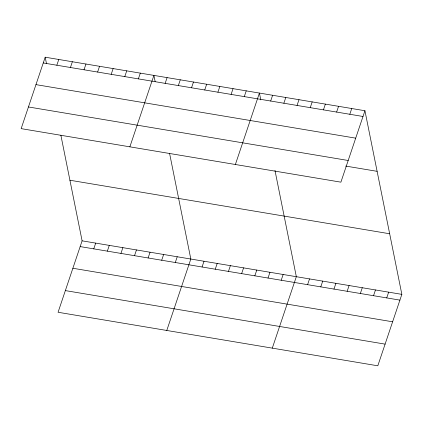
<?xml version="1.0" encoding="UTF-8"?>
<svg xmlns="http://www.w3.org/2000/svg" width="423" height="423" viewBox="0 0 423 423"><rect width="100%" height="100%" fill="white"/><g stroke="black" fill="none" stroke-linecap="round" stroke-linejoin="round"><path stroke-width="0.63" d="M45.192 57.2L21.15 128.634L340.896 182.165L364.933 110.731L45.192 57.2L46.435 63.381M56.841 65.227L58.781 59.474M70.435 67.506L72.37 61.747M84.024 69.779L85.959 64.026M97.613 72.053L99.548 66.3M111.201 74.326L113.137 68.574M124.79 76.605L126.726 70.853M60.87 135.212L82.104 240.835L58.067 312.269L377.808 365.8L401.85 294.366L364.933 110.731M138.379 78.879L140.314 73.126M93.758 248.867L95.693 243.109M129.861 146.834L153.903 75.4L155.146 81.586M107.347 251.14L109.282 245.388M165.155 83.363L167.096 77.61M120.936 253.414L122.871 247.661M178.347 85.568L180.283 79.815M134.525 255.688L136.46 249.935M191.534 87.778L193.47 82.025M148.113 257.967L150.049 252.214M204.727 89.988L206.662 84.235M217.914 92.193L219.849 86.44M161.702 260.24L163.638 254.487M231.106 94.403L233.041 88.65M175.291 262.514L177.226 256.761M244.293 96.608L246.228 90.855M166.778 330.469L190.821 259.035L169.586 153.412M235.378 164.499L259.421 93.065L260.785 99.865M202.072 266.998L204.008 261.245M270.672 101.028L272.608 95.275M215.259 269.208L217.195 263.455M283.865 103.233L285.8 97.48M228.452 271.413L230.387 265.66M297.052 105.443L298.987 99.691M241.639 273.623L243.574 267.87M310.239 107.648L312.179 101.895M254.831 275.828L256.766 270.075M323.431 109.858L325.366 104.106M268.018 278.038L269.953 272.285M336.618 112.069L338.559 106.316M281.21 280.248L283.146 274.495M349.81 114.273L351.746 108.521M272.296 348.134L296.333 276.7L274.982 170.474M307.59 284.663L309.525 278.91M320.777 286.873L322.712 281.115M333.964 289.078L335.904 283.325M347.156 291.288L349.091 285.536M360.343 293.493L362.284 287.74M373.535 295.703L375.471 289.951M386.722 297.914L388.663 292.156M43.252 62.953L362.997 116.484M35.96 84.626L355.706 138.157M28.447 106.961L348.187 160.491M345.713 166.075L377.115 171.331M69.922 180.235L389.668 233.766M82.104 240.835L401.85 294.366M80.169 246.588L399.915 300.119M72.872 268.261L392.618 321.792M65.359 290.596L385.104 344.126"/></g></svg>
